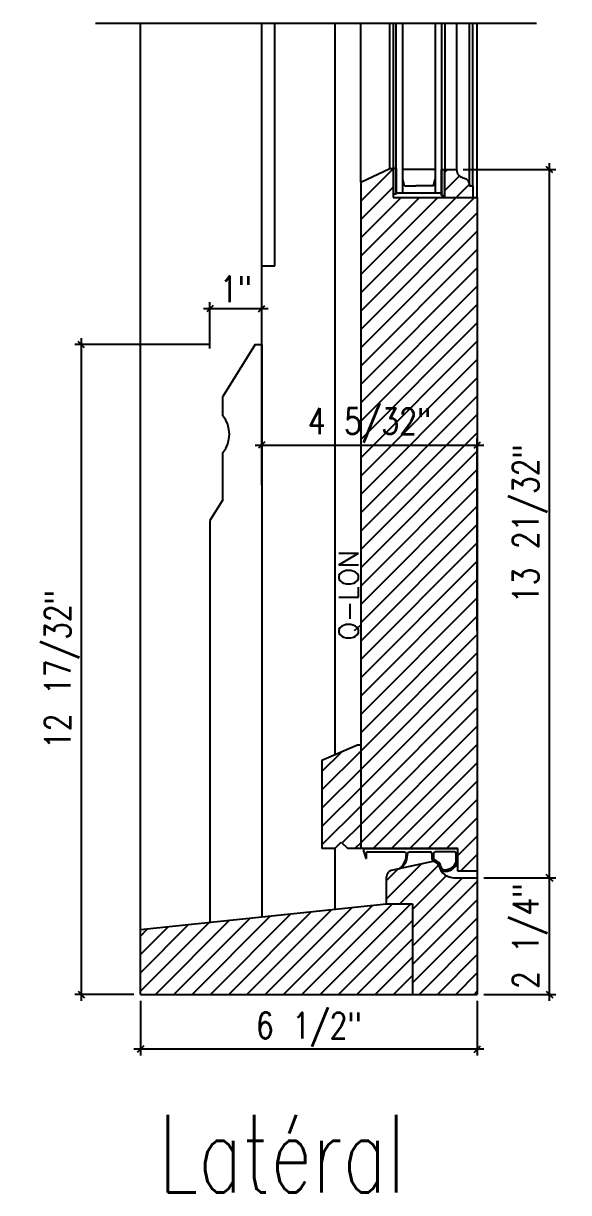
# Model space of a CAD drawing. Header units: inches. Extents: x 1985 to 11287, y 379 to 4336.
# Drawn here: x 7125.71 to 7136.23, y 3676.5 to 3699.05 of the extents above; entities that cross this region are included whole.
import ezdxf

# ---------------------------------------------------------------- set-up
doc = ezdxf.new("R2010")
doc.units = ezdxf.units.IN
doc.header["$MEASUREMENT"] = 0
doc.layers.get('0').update_dxf_attribs({"linetype": 'CONTINUOUS'})
doc.layers.get('Defpoints').update_dxf_attribs({"linetype": 'CONTINUOUS'})
for name, color, linetype in [('COTE1-1 99', 7, 'CONTINUOUS'), ('detail', 30, 'CONTINUOUS'), ('elevation', 7, 'CONTINUOUS'), ('elevation 99', 7, 'CONTINUOUS'), ('glass 99', 6, 'CONTINUOUS'), ('glazing tape 99', 7, 'CONTINUOUS'), ('hatch 99', 1, 'CONTINUOUS'), ('hatch-', 1, 'CONTINUOUS'), ('weatherstripping', 5, 'CONTINUOUS'), ('wood detail', 7, 'CONTINUOUS'), ('wood detail 99', 7, 'CONTINUOUS')]:
    doc.layers.add(name, color=color, linetype=linetype)
doc.styles.get("Standard").update_dxf_attribs({"font": 'txt.shx', "width": 0.8})
doc.dimstyles.new('Elevation', dxfattribs={"dimscale": 2, "dimtxt": 0.75, "dimasz": 0.0625, "dimexe": 0.0625, "dimexo": 0.0625, "dimgap": 0.0625, "dimtad": 1, "dimdec": 5, "dimzin": 0, "dimdsep": 46, "dimlunit": 5, "dimtxsty": 'Standard', "dimblk1": 'OBLIQUE', "dimblk2": 'OBLIQUE', "dimsah": 1, "dimcen": 2, "dimdle": 0.0625, "dimclrd": 1, "dimclre": 1, "dimadec": 1, "dimazin": 0, "dimtfac": 0.375, "dimtdec": 5, "dimtmove": 0, "dimatfit": 3, "dimldrblk": 'OBLIQUE', "dimfxl": 1, "dimfrac": 2, "dimtolj": 1, "dimtzin": 0, "dimarcsym": 0})

# ---------------------------------------------------------------- blocks, each defined once
blk = doc.blocks.new('_OBLIQUE')
at = {"color": 0, "linetype": 'ByBlock'}
blk.add_line((-0.5, -0.5), (0.5, 0.5), dxfattribs=at)
blk = doc.blocks.new('*D966')
at = {"layer": 'COTE1-1 99', "color": 1, "lineweight": -2}
for p, q in [((7126.829, 3680.197), (7126.829, 3692.981)), ((7129.309, 3692.856), (7126.704, 3692.856)), ((7127.843, 3680.322), (7126.704, 3680.322))]:
    blk.add_line(p, q, dxfattribs=at)
at = {"layer": 'Defpoints', "color": 0}
for p in [(7126.829, 3692.856), (7129.434, 3692.856), (7127.968, 3680.322)]:
    blk.add_point(p, dxfattribs=at)
at = {"layer": 'COTE1-1 99', "color": 1, "lineweight": -2, "xscale": 0.125, "yscale": 0.125, "zscale": 0.125}
for p, rotation in [((7126.829, 3692.856), 90), ((7126.829, 3680.322), 270)]:
    blk.add_blockref('_OBLIQUE', p, dxfattribs=dict(at, rotation=rotation))
at = {"layer": 'COTE1-1 99', "color": 0, "insert": (7126.454, 3686.589), "char_height": 0.5, "attachment_point": 5, "rotation": 90}
blk.add_mtext('\\A1;12 17/32"', dxfattribs=at)
blk = doc.blocks.new('*D967')
at = {"layer": 'COTE1-1 99', "color": 1, "lineweight": -2}
for p, q in [((7134.593, 3682.572), (7135.986, 3682.572)), ((7135.861, 3680.197), (7135.861, 3682.697)), ((7134.593, 3680.322), (7135.986, 3680.322))]:
    blk.add_line(p, q, dxfattribs=at)
at = {"layer": 'Defpoints', "color": 0}
for p in [(7134.468, 3682.572), (7135.861, 3682.572), (7134.468, 3680.322)]:
    blk.add_point(p, dxfattribs=at)
at = {"layer": 'COTE1-1 99', "color": 1, "lineweight": -2, "xscale": 0.125, "yscale": 0.125, "zscale": 0.125}
for p, rotation in [((7135.861, 3682.572), 90), ((7135.861, 3680.322), 270)]:
    blk.add_blockref('_OBLIQUE', p, dxfattribs=dict(at, rotation=rotation))
at = {"layer": 'COTE1-1 99', "color": 0, "insert": (7135.486, 3681.447), "char_height": 0.5, "attachment_point": 5, "rotation": 90}
blk.add_mtext('\\A1;2 1/4"', dxfattribs=at)
blk = doc.blocks.new('*D970')
at = {"layer": 'COTE1-1 99', "color": 1, "lineweight": -2}
for p, q in [((7135.861, 3682.447), (7135.861, 3696.357)), ((7134.195, 3696.232), (7135.986, 3696.232)), ((7134.793, 3682.572), (7135.986, 3682.572))]:
    blk.add_line(p, q, dxfattribs=at)
at = {"layer": 'Defpoints', "color": 0}
for p in [(7134.07, 3696.232), (7135.861, 3696.232), (7134.668, 3682.572)]:
    blk.add_point(p, dxfattribs=at)
at = {"layer": 'COTE1-1 99', "color": 1, "lineweight": -2, "xscale": 0.125, "yscale": 0.125, "zscale": 0.125}
for p, rotation in [((7135.861, 3696.232), 90), ((7135.861, 3682.572), 270)]:
    blk.add_blockref('_OBLIQUE', p, dxfattribs=dict(at, rotation=rotation))
at = {"layer": 'COTE1-1 99', "color": 0, "insert": (7135.486, 3689.402), "char_height": 0.5, "attachment_point": 5, "rotation": 90}
blk.add_mtext('\\A1;13 21/32"', dxfattribs=at)
blk = doc.blocks.new('*D974')
at = {"layer": 'COTE1-1 99', "color": 1, "lineweight": -2}
for p, q in [((7127.968, 3680.197), (7127.968, 3679.142)), ((7134.468, 3680.197), (7134.468, 3679.142)), ((7134.593, 3679.267), (7127.843, 3679.267))]:
    blk.add_line(p, q, dxfattribs=at)
at = {"layer": 'Defpoints', "color": 0}
for p in [(7127.968, 3680.322), (7134.468, 3680.322), (7127.968, 3679.267)]:
    blk.add_point(p, dxfattribs=at)
at = {"layer": 'COTE1-1 99', "color": 1, "lineweight": -2, "xscale": 0.125, "yscale": 0.125, "zscale": 0.125, "rotation": 180}
blk.add_blockref('_OBLIQUE', (7127.968, 3679.267), dxfattribs=at)
at = {"layer": 'COTE1-1 99', "color": 1, "lineweight": -2, "xscale": 0.125, "yscale": 0.125, "zscale": 0.125}
blk.add_blockref('_OBLIQUE', (7134.468, 3679.267), dxfattribs=at)
at = {"layer": 'COTE1-1 99', "color": 0, "insert": (7131.218, 3679.642), "char_height": 0.5, "attachment_point": 5}
blk.add_mtext('\\A1;6 1/2"', dxfattribs=at)
blk = doc.blocks.new('*D975')
at = {"layer": 'COTE1-1 99', "color": 1, "lineweight": -2}
for p, q in [((7129.309, 3692.781), (7129.309, 3693.674)), ((7130.309, 3692.781), (7130.309, 3693.674)), ((7130.434, 3693.549), (7129.184, 3693.549))]:
    blk.add_line(p, q, dxfattribs=at)
at = {"layer": 'Defpoints', "color": 0}
for p in [(7129.309, 3693.549), (7129.309, 3692.656), (7130.309, 3692.656)]:
    blk.add_point(p, dxfattribs=at)
at = {"layer": 'COTE1-1 99', "color": 1, "lineweight": -2, "xscale": 0.125, "yscale": 0.125, "zscale": 0.125, "rotation": 180}
blk.add_blockref('_OBLIQUE', (7129.309, 3693.549), dxfattribs=at)
at = {"layer": 'COTE1-1 99', "color": 1, "lineweight": -2, "xscale": 0.125, "yscale": 0.125, "zscale": 0.125}
blk.add_blockref('_OBLIQUE', (7130.309, 3693.549), dxfattribs=at)
at = {"layer": 'COTE1-1 99', "color": 0, "insert": (7129.809, 3693.924), "char_height": 0.5, "attachment_point": 5}
blk.add_mtext('\\A1;1"', dxfattribs=at)
blk = doc.blocks.new('*D978')
at = {"layer": 'COTE1-1 99', "color": 1, "lineweight": -2}
for p, q in [((7130.184, 3690.92), (7134.593, 3690.92)), ((7130.309, 3690.897), (7130.309, 3691.045)), ((7134.468, 3687.334), (7134.468, 3691.045))]:
    blk.add_line(p, q, dxfattribs=at)
at = {"layer": 'Defpoints', "color": 0}
for p in [(7134.468, 3690.92), (7130.309, 3690.772), (7134.468, 3687.209)]:
    blk.add_point(p, dxfattribs=at)
at = {"layer": 'COTE1-1 99', "color": 1, "lineweight": -2, "xscale": 0.125, "yscale": 0.125, "zscale": 0.125, "rotation": 180}
blk.add_blockref('_OBLIQUE', (7130.309, 3690.92), dxfattribs=at)
at = {"layer": 'COTE1-1 99', "color": 1, "lineweight": -2, "xscale": 0.125, "yscale": 0.125, "zscale": 0.125}
blk.add_blockref('_OBLIQUE', (7134.468, 3690.92), dxfattribs=at)
at = {"layer": 'COTE1-1 99', "color": 0, "insert": (7132.389, 3691.295), "char_height": 0.5, "attachment_point": 5}
blk.add_mtext('\\A1;4 5/32"', dxfattribs=at)

msp = doc.modelspace()

# ---------------------------------------------------------------- hatches: boundary and pattern name
at = {"layer": 'glazing tape 99'}
h = msp.add_hatch(color=7, dxfattribs=at)
h.paths.add_polyline_path([(7133.843376, 3695.73244), (7133.780876, 3695.73244), (7133.780876, 3696.23244), (7133.843376, 3696.23244)])
h.paths.add_polyline_path([(7132.905876, 3695.75594), (7132.843376, 3695.75594), (7132.843376, 3696.25594), (7132.905876, 3696.25594)])
at = {"layer": 'hatch 99'}
h = msp.add_hatch(dxfattribs=at)
h.set_pattern_fill('ANSI31', color=256, scale=2, style=0)
h.set_pattern_definition([(45, (7006.5278, 2006.51667), (-0.176776695, 0.176776695), [])])
h.paths.add_polyline_path([(7134.382376, 3695.91994), (7134.319876, 3695.91994), (7134.319876, 3695.933062, 0.350781059), (7134.194876, 3696.07619, -0.350781059), (7134.069876, 3696.219318), (7134.069876, 3696.23244), (7133.843376, 3696.23244), (7133.843376, 3695.693425), (7134.382376, 3695.693425)], flags=17)
h.paths.add_polyline_path([(7134.468376, 3695.693425), (7132.843376, 3695.693425), (7132.843376, 3696.25594), (7132.780876, 3696.25594), (7132.218376, 3695.988068), (7132.218376, 3689.235352), (7132.218376, 3683.134599), (7132.343376, 3683.134599), (7134.093376, 3683.134599), (7134.093376, 3682.874196), (7134.093376, 3682.69715), (7134.468376, 3682.69715), (7134.468376, 3689.235352)])
h.paths.add_polyline_path([(7130.847034, 3690.920422), (7133.180367, 3690.920422), (7133.180367, 3691.520422), (7130.847034, 3691.520422)], flags=9)
h = msp.add_hatch(dxfattribs=at)
h.set_pattern_fill('ANSI31', color=256, scale=2, style=0)
h.set_pattern_definition([(45, (7511.78466, 2519.55542), (-0.176776695, 0.176776695), [])])
h.paths.add_polyline_path([(7132.218376, 3685.134649), (7132.155876, 3685.134649), (7131.468376, 3684.840006), (7131.468376, 3683.134599), (7131.718376, 3683.134599), (7131.843376, 3683.259599), (7131.968376, 3683.134599), (7132.218376, 3683.134599)])
h = msp.add_hatch(dxfattribs=at)
h.set_pattern_fill('ANSI31', color=256, scale=2, style=0)
h.set_pattern_definition([(45, (7018.57137, 2006.51667), (-0.176776695, 0.176776695), [])])
h.paths.add_polyline_path([(7127.968376, 3681.572104), (7127.968376, 3680.322104), (7129.968376, 3680.322104), (7133.218376, 3680.322104), (7133.218376, 3682.072104), (7132.718365, 3682.072104)])
at = {"layer": 'hatch-'}
h = msp.add_hatch(dxfattribs=at)
h.set_pattern_fill('ANSI31', color=256, scale=2, style=0)
h.set_pattern_definition([(45, (7167.43758, 2055.53992), (-0.176776695, 0.176776695), [])])
h.paths.add_polyline_path([(7134.468376, 3682.572104), (7134.030825, 3682.572104, -0.357812282), (7133.727721, 3682.808707, 0.300345872), (7133.61277, 3682.884604), (7132.960353, 3682.745531, -0.004239088), (7132.955636, 3682.742952, 0.003207125), (7132.958989, 3682.74524), (7132.804512, 3682.712311, 0.324394407), (7132.718365, 3682.593502), (7132.718365, 3682.072104), (7133.218376, 3682.072104), (7133.218376, 3680.322104), (7134.468376, 3680.322104), (7134.468376, 3680.951446)])

# ---------------------------------------------------------------- linework, layer by layer
at = {"layer": 'elevation'}
for p, q in [((7130.309025, 3692.856195), (7130.309025, 3681.818489)), ((7129.309025, 3689.461769), (7129.309025, 3681.713226)), ((7127.968376, 3680.322104), (7129.968376, 3680.322104))]:
    msp.add_line(p, q, dxfattribs=at)
at = {"layer": 'elevation 99'}
for p, q in [((7130.309025, 3690.15165), (7130.309025, 3699.052304)), ((7130.559025, 3694.376379), (7130.559025, 3699.052304)), ((7130.309025, 3694.376379), (7130.559025, 3694.376379))]:
    msp.add_line(p, q, dxfattribs=at)
at = {"layer": 'glass 99', "color": 6}
for p, q in [((7132.905876, 3695.75594), (7132.905876, 3699.052304)), ((7133.030876, 3695.787125), (7133.030876, 3699.052304)), ((7133.655876, 3699.052304), (7133.655876, 3695.787125)), ((7133.780876, 3699.052304), (7133.780876, 3695.73244)), ((7133.655876, 3696.23244), (7133.030876, 3696.23244)), ((7133.060867, 3695.919945), (7133.030876, 3696.040128)), ((7133.060867, 3695.919945), (7133.280876, 3695.919945)), ((7133.625885, 3695.919945), (7133.280876, 3695.919945)), ((7133.625885, 3695.919945), (7133.655876, 3696.040128)), ((7132.905876, 3695.787125), (7133.780876, 3695.787125))]:
    msp.add_line(p, q, dxfattribs=at)
at = {"layer": 'glazing tape 99'}
for p, q in [((7132.905876, 3696.25594), (7132.843376, 3696.25594)), ((7132.905876, 3696.25594), (7132.905876, 3695.75594)), ((7133.780876, 3695.73244), (7133.780876, 3696.23244)), ((7132.905876, 3695.75594), (7132.843376, 3695.75594))]:
    msp.add_line(p, q, dxfattribs=at)
at = {"layer": 'glazing tape 99', "color": 7}
for p, q in [((7133.780876, 3696.23244), (7133.843376, 3696.23244)), ((7133.780876, 3695.73244), (7133.843376, 3695.73244))]:
    msp.add_line(p, q, dxfattribs=at)
at = {"layer": 'weatherstripping', "color": 5}
for p, q in [((7134.090376, 3683.131599), (7132.280876, 3683.131599)), ((7132.280876, 3683.072099), (7132.280876, 3683.131599)), ((7132.280876, 3683.072099), (7132.318592, 3682.947099)), ((7132.321971, 3683.033708), (7132.321971, 3682.947099)), ((7132.352395, 3683.072099), (7133.063087, 3683.072099)), ((7133.094322, 3683.041825), (7133.095348, 3683.009005)), ((7133.122654, 3683.009005), (7133.12368, 3683.041825)), ((7133.154915, 3683.072099), (7133.562126, 3683.072099)), ((7133.593376, 3683.040849), (7133.593376, 3682.942128)), ((7133.624626, 3683.040849), (7133.624626, 3682.942128)), ((7134.030876, 3683.072099), (7133.655876, 3683.072099)), ((7134.062126, 3682.879598), (7134.062126, 3683.040849)), ((7134.090376, 3682.865938), (7134.090376, 3683.131599)), ((7132.318592, 3682.947099), (7132.321971, 3682.947099))]:
    msp.add_line(p, q, dxfattribs=at)
for centre, radius, start, end in [((7132.352395, 3683.040849), 0.03125, 90, 193.2100894), ((7133.063087, 3683.040849), 0.03125, 1.7899106, 90), ((7133.154915, 3683.040849), 0.03125, 90, 178.2100894), ((7133.562126, 3683.040849), 0.03125, 0, 90), ((7133.655876, 3683.040849), 0.03125, 90, 180), ((7134.030876, 3683.040849), 0.03125, 0, 90), ((7132.778915, 3683.005462), 0.316452, 303.9483145, 0.6415467), ((7132.805882, 3683.022412), 0.317056, 298.1855561, 357.57649), ((7133.655876, 3682.942128), 0.0625, 180, 242.0876119), ((7133.655876, 3682.942128), 0.03125, 180, 256.7087747), ((7133.61277, 3682.75965), 0.128, 18.7317616, 83.7887851), ((7133.61277, 3682.75965), 0.15625, 11.1349281, 76.7087747), ((7134.030825, 3682.884599), 0.308448, 195.772664, 213.8636178), ((7133.845048, 3682.959745), 0.262651, 260.75743, 339.0746275), ((7133.845048, 3682.959745), 0.231401, 260.75743, 339.7355611), ((7134.030825, 3682.884599), 0.281198, 199.696275, 209.3227129), ((7133.812901, 3682.762192), 0.0625, 232.322133, 260.75743), ((7133.812901, 3682.762192), 0.03125, 209.3227129, 260.75743)]:
    msp.add_arc(centre, radius, start, end, dxfattribs=at)
at = {"layer": 'wood detail'}
for p, q in [((7135.61163, 3699.052304), (7127.102469, 3699.052304)), ((7127.968376, 3680.322104), (7127.968376, 3699.052304)), ((7131.718364, 3699.052304), (7131.718364, 3689.360452)), ((7132.218376, 3695.988068), (7132.218376, 3689.235352)), ((7134.468376, 3695.693425), (7134.468376, 3689.235352)), ((7130.184025, 3692.856195), (7129.559025, 3691.856195)), ((7130.184025, 3692.856195), (7130.309025, 3692.856195)), ((7129.559025, 3691.481195), (7129.559025, 3691.856195)), ((7129.559025, 3689.861769), (7129.559025, 3690.774088)), ((7129.559025, 3689.861769), (7129.309025, 3689.461769)), ((7131.718364, 3689.360452), (7131.718364, 3684.947144)), ((7132.218376, 3689.235352), (7132.218376, 3683.134599)), ((7134.468376, 3689.235352), (7134.468376, 3682.572104)), ((7131.718364, 3683.134599), (7131.718364, 3681.981195)), ((7133.61277, 3682.884604), (7132.804512, 3682.712311)), ((7134.093376, 3682.69715), (7134.093376, 3682.874196)), ((7132.718365, 3682.072104), (7132.718365, 3682.593502)), ((7134.016016, 3682.572104), (7134.468376, 3682.572104)), ((7134.468376, 3682.69715), (7134.093376, 3682.69715)), ((7134.468376, 3682.572104), (7134.468376, 3680.951446)), ((7127.968376, 3681.572104), (7132.718365, 3682.072104)), ((7132.718365, 3682.072104), (7133.218376, 3682.072104)), ((7133.218376, 3682.072104), (7133.218376, 3680.322104)), ((7134.468376, 3680.951446), (7134.468376, 3680.322104)), ((7128.968376, 3680.322104), (7133.218376, 3680.322104)), ((7133.218376, 3680.322104), (7134.468376, 3680.322104))]:
    msp.add_line(p, q, dxfattribs=at)
at = {"layer": 'wood detail', "color": 7}
for p, q in [((7132.343376, 3683.134599), (7132.218376, 3683.134599)), ((7134.093376, 3683.134599), (7132.343376, 3683.134599)), ((7134.093376, 3682.874196), (7134.093376, 3683.134599))]:
    msp.add_line(p, q, dxfattribs=at)
at = {"layer": 'wood detail'}
for centre, radius, start, end in [((7129.121525, 3691.127642), 0.5625, 321.0575587, 38.9424413), ((7133.61277, 3682.759604), 0.125, 23.1303071, 90), ((7134.02342, 3682.875067), 0.303054, 192.6486596, 271.3999925), ((7132.843365, 3682.593502), 0.125, 108.1089082, 180)]:
    msp.add_arc(centre, radius, start, end, dxfattribs=at)
at = {"layer": 'wood detail 99'}
for p, q in [((7132.218376, 3695.988068), (7132.218376, 3699.052304)), ((7132.843376, 3699.052304), (7132.843376, 3696.25594)), ((7133.843376, 3699.052304), (7133.843376, 3696.23244)), ((7134.069876, 3699.052304), (7134.069876, 3696.23244)), ((7134.319876, 3695.91994), (7134.319876, 3699.052304)), ((7134.382376, 3695.91994), (7134.382376, 3699.052304)), ((7134.468376, 3695.693425), (7134.468376, 3699.052304)), ((7132.780876, 3696.25594), (7132.843376, 3696.25594)), ((7132.843376, 3696.25594), (7132.843376, 3695.693425)), ((7132.155876, 3685.134649), (7132.218376, 3685.134649)), ((7132.218376, 3685.134649), (7132.218376, 3683.134599)), ((7131.468376, 3684.840006), (7131.468376, 3683.134599)), ((7131.718376, 3683.134599), (7131.843376, 3683.259599)), ((7131.843376, 3683.259599), (7131.968376, 3683.134599)), ((7131.718376, 3683.134599), (7131.468376, 3683.134599)), ((7132.218376, 3683.134599), (7131.968376, 3683.134599))]:
    msp.add_line(p, q, dxfattribs=at)
at = {"layer": 'wood detail 99', "color": 7}
for p, q in [((7132.780876, 3696.25594), (7132.780876, 3699.052304)), ((7132.218376, 3695.988068), (7132.780876, 3696.25594)), ((7132.843376, 3695.693425), (7134.468376, 3695.693425)), ((7131.468376, 3684.840006), (7132.155876, 3685.134649))]:
    msp.add_line(p, q, dxfattribs=at)
msp.add_lwpolyline([(7133.843376, 3695.693425), (7133.843376, 3696.23244), (7134.069876, 3696.23244, 0.375199902), (7134.194876, 3696.07619, -0.375199902), (7134.319876, 3695.91994), (7134.382376, 3695.91994), (7134.382376, 3695.693425)], format="xyb", dxfattribs=at)

# ---------------------------------------------------------------- texts
at = {"layer": 'detail'}
msp.add_text('Q-LON', height=0.375, rotation=90, dxfattribs=at).set_placement((7132.173541, 3687.149392))
at = {"layer": 'elevation 99', "width": 0.7}
msp.add_text('Latéral', height=1.5, dxfattribs=at).set_placement((7128.315079, 3676.499961))

# ---------------------------------------------------------------- dimensions: what is measured, and where the dimension line sits
at = {"layer": 'COTE1-1 99'}
for base, p1, p2, picture, middle in [((7135.860771, 3696.23244), (7134.668376, 3682.572104), (7134.069876, 3696.23244), '*D970', (7135.485771, 3689.402272)), ((7126.829307, 3692.856195), (7127.968376, 3680.322104), (7129.434025, 3692.856195), '*D966', (7126.454307, 3686.58915))]:
    dim = msp.add_linear_dim(base=base, p1=p1, p2=p2, angle=90, dimstyle='Elevation', override={"dimtxt": 0.25, "dimpost": '"'}, dxfattribs=at)
    dim.commit()
    dim.dimension.update_dxf_attribs({"geometry": picture, "text_midpoint": middle})
dim = msp.add_linear_dim(base=(7129.309025, 3693.548648), p1=(7130.309025, 3692.656195), p2=(7129.309025, 3692.656195), dimstyle='Elevation', override={"dimtxt": 0.25, "dimpost": '"'}, dxfattribs=at)
dim.commit()
dim.dimension.update_dxf_attribs({"geometry": '*D975', "text_midpoint": (7129.809025, 3693.548648), "dimtype": 160})
for base, p1, p2, picture, middle in [((7134.468376, 3690.920422), (7130.309025, 3690.771903), (7134.468376, 3687.209403), '*D978', (7132.388701, 3691.295422)), ((7127.968376, 3679.267002), (7134.468376, 3680.322104), (7127.968376, 3680.322104), '*D974', (7131.218376, 3679.642002))]:
    dim = msp.add_linear_dim(base=base, p1=p1, p2=p2, dimstyle='Elevation', override={"dimtxt": 0.25, "dimpost": '"'}, dxfattribs=at)
    dim.commit()
    dim.dimension.update_dxf_attribs({"geometry": picture, "text_midpoint": middle})
dim = msp.add_linear_dim(base=(7135.860771, 3682.572104), p1=(7134.468376, 3680.322104), p2=(7134.468376, 3682.572104), angle=90, dimstyle='Elevation', override={"dimtxt": 0.25, "dimpost": '"'}, dxfattribs=at)
dim.commit()
dim.dimension.update_dxf_attribs({"geometry": '*D967', "text_midpoint": (7135.860771, 3681.447104), "dimtype": 160})

doc.saveas('drawing.dxf')
